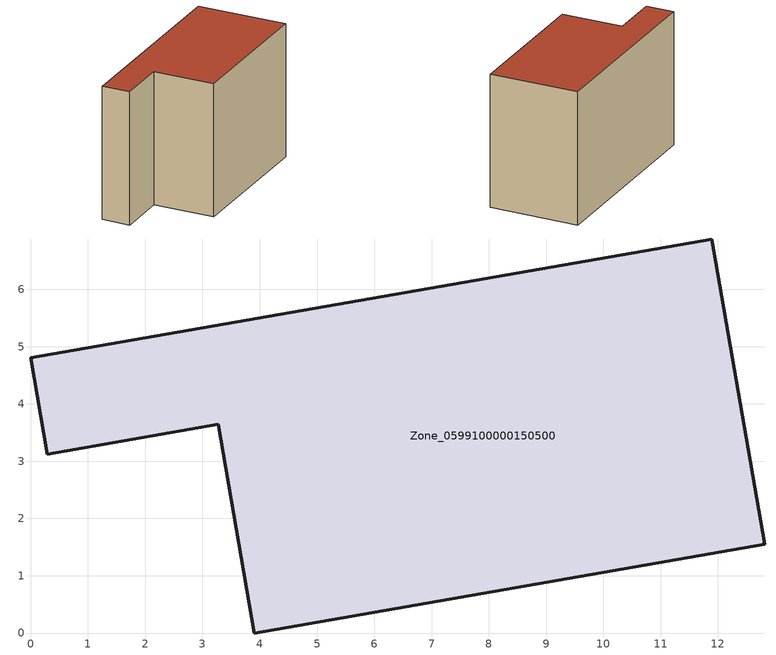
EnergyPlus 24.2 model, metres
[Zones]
Zone_0599100000150500
 floor ground (C_G): 3.27,3.64 0.29,3.12 0,4.81 11.89,6.88 12.82,1.55 3.9,0 z0
 wall outside (C_F): 11.89,6.88 0,4.81 0.29,3.12 3.27,3.64 3.9,0 12.82,1.55 11.89,6.88 z0:8.09
 roof outside (C_R): 3.9,0 12.82,1.55 11.89,6.88 0,4.81 0.29,3.12 3.27,3.64 z8.09
[BUILDING]
Pand.0599100000150500: North Axis=0; Terrain=City; Loads Convergence Tolerance Value=0.04; Temperature Convergence Tolerance Value=0.4; Solar Distribution=FullExterior; Maximum Number of Warmup Days=25; Minimum Number of Warmup Days=1
[Site:Location]
Rotterdam.The.Hague.AP_ZH_NLD Design_Conditions: Latitude=51.96; Longitude=4.45; Time Zone=1; Elevation=-4.5
[SITE:GROUNDTEMPERATURE:BUILDINGSURFACE]
18, 18, 18, 18, 18, 18, 18, 18, 18, 18, 18, 18
[MATERIAL] Thermal Absorptance=0.9; Solar Absorptance=0.7; Visible Absorptance=0.7
Name | Roughness | Thickness | Conductivity | Density | Specific Heat
G.TI.1975-1991 | MediumSmooth | 0.15 | 0.288461 | 540 | 1210
F.TI.1975-1991 | Rough | 0.3 | 0.230769 | 1920 | 840
R.TI.1975-1991 | MediumRough | 0.2 | 0.153846 | 1500 | 1000
[CONSTRUCTION]
C_G: G.TI.1975-1991
C_F: F.TI.1975-1991
C_R: R.TI.1975-1991
[ZONE]
Zone_0599100000150500: Type=1; Multiplier=1; Ceiling Height=Autocalculate; Volume=Autocalculate; Floor Area=autocalculate; Part of Total Floor Area=Yes
[ZONEINFILTRATION:DESIGNFLOWRATE]
Infil_Zone_0599100000150500: Zone or ZoneList or Space or SpaceList=Zone_0599100000150500; Schedule=AlwaysOn; Design Flow Rate Calculation Method=Flow/Area; Flow Rate per Floor Area=0.003; Constant Term Coefficient=1; Temperature Term Coefficient=0; Velocity Term Coefficient=0; Velocity Squared Term Coefficient=0
[HVACTEMPLATE:ZONE:IDEALLOADSAIRSYSTEM]
Zone_0599100000150500: Maximum Heating Supply Air Temperature=50; Minimum Cooling Supply Air Temperature=13; Maximum Heating Supply Air Humidity Ratio=0.0156; Minimum Cooling Supply Air Humidity Ratio=0.0077; Heating Limit=NoLimit; Cooling Limit=NoLimit; Dehumidification Control Type=ConstantSensibleHeatRatio; Cooling Sensible Heat Ratio=0.7; Dehumidification Setpoint=60; Humidification Control Type=None; Humidification Setpoint=30; Outdoor Air Method=None; Outdoor Air Flow Rate per Person=0.00944; Outdoor Air Flow Rate per Zone Floor Area=0; Outdoor Air Flow Rate per Zone=0; Demand Controlled Ventilation Type=None; Outdoor Air Economizer Type=NoEconomizer; Heat Recovery Type=None; Sensible Heat Recovery Effectiveness=0.7; Latent Heat Recovery Effectiveness=0.65
[ZONECONTROL:THERMOSTAT]
ThermostatControl_Zone_0599100000150500: Zone or ZoneList=Zone_0599100000150500; Control Type Schedule=DualSetpointControlType; Control 1=Thermostat_Zone_0599100000150500; Temperature Difference Between Cutout And Setpoint=0
[THERMOSTATSETPOINT:DUALSETPOINT]
Thermostat_Zone_0599100000150500: Heating Setpoint Temperature Schedule=HeatingSetpoint_Zone_0599100000150500; Cooling Setpoint Temperature Schedule=CoolingSetpoint_Zone_0599100000150500
[SCHEDULE:COMPACT]
HeatingSetpoint_Zone_0599100000150500: Through: 12/31, For: AllDays, Until: 24:00, 21
CoolingSetpoint_Zone_0599100000150500: Through: 12/31, For: AllDays, Until: 24:00, 24
DualSetpointControlType: Through: 12/31, For: AllDays, Until: 24:00, 4
AlwaysOn: Through: 12/31, For: AllDays, Until: 24:00, 1
